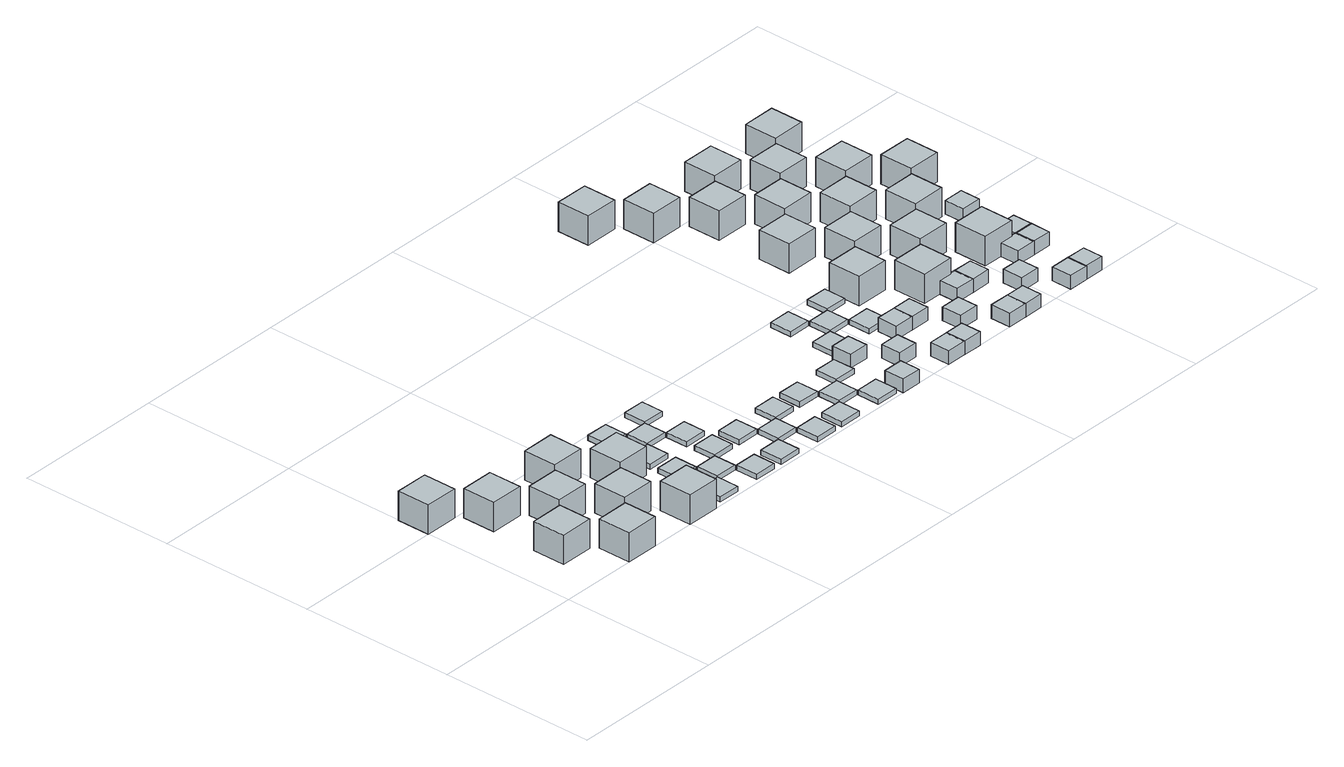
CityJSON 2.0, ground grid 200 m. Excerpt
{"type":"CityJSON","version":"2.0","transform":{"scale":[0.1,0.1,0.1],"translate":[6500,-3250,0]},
"CityObjects":{
"object1":{"type":"GenericCityObject","geometry":[{"type":"Solid","lod":"1","boundaries":[[[[0,1,2,3]],[[4,5,1,0]],[[5,6,2,1]],[[6,7,3,2]],[[7,4,0,3]],[[7,6,5,4]]]]}]},
"object2":{"type":"GenericCityObject","geometry":[{"type":"Solid","lod":"1","boundaries":[[[[8,9,10,11]],[[12,13,9,8]],[[13,14,10,9]],[[14,15,11,10]],[[15,12,8,11]],[[15,14,13,12]]]]}]},
"object3":{"type":"GenericCityObject","geometry":[{"type":"Solid","lod":"1","boundaries":[[[[16,17,18,19]],[[20,21,17,16]],[[21,22,18,17]],[[22,23,19,18]],[[23,20,16,19]],[[23,22,21,20]]]]}]},
"object4":{"type":"GenericCityObject","geometry":[{"type":"Solid","lod":"1","boundaries":[[[[24,25,26,27]],[[28,29,25,24]],[[29,30,26,25]],[[30,31,27,26]],[[31,28,24,27]],[[31,30,29,28]]]]}]},
"object5":{"type":"GenericCityObject","geometry":[{"type":"Solid","lod":"1","boundaries":[[[[32,33,34,35]],[[36,37,33,32]],[[37,38,34,33]],[[38,39,35,34]],[[39,36,32,35]],[[39,38,37,36]]]]}]},
"object6":{"type":"GenericCityObject","geometry":[{"type":"Solid","lod":"1","boundaries":[[[[40,41,42,43]],[[44,45,41,40]],[[45,46,42,41]],[[46,47,43,42]],[[47,44,40,43]],[[47,46,45,44]]]]}]},
"object7":{"type":"GenericCityObject","geometry":[{"type":"Solid","lod":"1","boundaries":[[[[48,49,50,51]],[[52,53,49,48]],[[53,54,50,49]],[[54,55,51,50]],[[55,52,48,51]],[[55,54,53,52]]]]}]},
"object8":{"type":"GenericCityObject","geometry":[{"type":"Solid","lod":"1","boundaries":[[[[56,57,58,59]],[[60,61,57,56]],[[61,62,58,57]],[[62,63,59,58]],[[63,60,56,59]],[[63,62,61,60]]]]}]},
"object9":{"type":"GenericCityObject","geometry":[{"type":"Solid","lod":"1","boundaries":[[[[64,65,66,67]],[[68,69,65,64]],[[69,70,66,65]],[[70,71,67,66]],[[71,68,64,67]],[[71,70,69,68]]]]}]},
"object10":{"type":"GenericCityObject","geometry":[{"type":"Solid","lod":"1","boundaries":[[[[72,73,74,75]],[[76,77,73,72]],[[77,78,74,73]],[[78,79,75,74]],[[79,76,72,75]],[[79,78,77,76]]]]}]},
"object11":{"type":"GenericCityObject","geometry":[{"type":"Solid","lod":"1","boundaries":[[[[80,81,82,83]],[[84,85,81,80]],[[85,86,82,81]],[[86,87,83,82]],[[87,84,80,83]],[[87,86,85,84]]]]}]},
"object12":{"type":"GenericCityObject","geometry":[{"type":"Solid","lod":"1","boundaries":[[[[88,89,90,91]],[[92,93,89,88]],[[93,94,90,89]],[[94,95,91,90]],[[95,92,88,91]],[[95,94,93,92]]]]}]},
"object13":{"type":"GenericCityObject","geometry":[{"type":"Solid","lod":"1","boundaries":[[[[96,97,98,99]],[[100,101,97,96]],[[101,102,98,97]],[[102,103,99,98]],[[103,100,96,99]],[[103,102,101,100]]]]}]},
"object14":{"type":"GenericCityObject","geometry":[{"type":"Solid","lod":"1","boundaries":[[[[104,105,106,107]],[[108,109,105,104]],[[109,110,106,105]],[[110,111,107,106]],[[111,108,104,107]],[[111,110,109,108]]]]}]},
"object15":{"type":"GenericCityObject","geometry":[{"type":"Solid","lod":"1","boundaries":[[[[112,113,114,115]],[[116,117,113,112]],[[117,118,114,113]],[[118,119,115,114]],[[119,116,112,115]],[[119,118,117,116]]]]}]},
"object16":{"type":"GenericCityObject","geometry":[{"type":"Solid","lod":"1","boundaries":[[[[120,121,122,123]],[[124,125,121,120]],[[125,126,122,121]],[[126,127,123,122]],[[127,124,120,123]],[[127,126,125,124]]]]}]},
"object17":{"type":"GenericCityObject","geometry":[{"type":"Solid","lod":"1","boundaries":[[[[128,129,130,131]],[[132,133,129,128]],[[133,134,130,129]],[[134,135,131,130]],[[135,132,128,131]],[[135,134,133,132]]]]}]},
"object18":{"type":"GenericCityObject","geometry":[{"type":"Solid","lod":"1","boundaries":[[[[136,137,138,139]],[[140,141,137,136]],[[141,142,138,137]],[[142,143,139,138]],[[143,140,136,139]],[[143,142,141,140]]]]}]},
"object19":{"type":"GenericCityObject","geometry":[{"type":"Solid","lod":"1","boundaries":[[[[144,145,146,147]],[[148,149,145,144]],[[149,150,146,145]],[[150,151,147,146]],[[151,148,144,147]],[[151,150,149,148]]]]}]},
"object20":{"type":"GenericCityObject","geometry":[{"type":"Solid","lod":"1","boundaries":[[[[152,153,154,155]],[[156,157,153,152]],[[157,158,154,153]],[[158,159,155,154]],[[159,156,152,155]],[[159,158,157,156]]]]}]},
"object21":{"type":"GenericCityObject","geometry":[{"type":"Solid","lod":"1","boundaries":[[[[160,161,162,163]],[[164,165,161,160]],[[165,166,162,161]],[[166,167,163,162]],[[167,164,160,163]],[[167,166,165,164]]]]}]},
"object22":{"type":"GenericCityObject","geometry":[{"type":"Solid","lod":"1","boundaries":[[[[168,169,170,171]],[[172,173,169,168]],[[173,174,170,169]],[[174,175,171,170]],[[175,172,168,171]],[[175,174,173,172]]]]}]},
"object23":{"type":"GenericCityObject","geometry":[{"type":"Solid","lod":"1","boundaries":[[[[176,177,178,179]],[[180,181,177,176]],[[181,182,178,177]],[[182,183,179,178]],[[183,180,176,179]],[[183,182,181,180]]]]}]},
"object24":{"type":"GenericCityObject","geometry":[{"type":"Solid","lod":"1","boundaries":[[[[184,185,186,187]],[[188,189,185,184]],[[189,190,186,185]],[[190,191,187,186]],[[191,188,184,187]],[[191,190,189,188]]]]}]},
"object25":{"type":"GenericCityObject","geometry":[{"type":"Solid","lod":"1","boundaries":[[[[192,193,194,195]],[[196,197,193,192]],[[197,198,194,193]],[[198,199,195,194]],[[199,196,192,195]],[[199,198,197,196]]]]}]},
"object26":{"type":"GenericCityObject","geometry":[{"type":"Solid","lod":"1","boundaries":[[[[200,201,202,203]],[[204,205,201,200]],[[205,206,202,201]],[[206,207,203,202]],[[207,204,200,203]],[[207,206,205,204]]]]}]},
"object27":{"type":"GenericCityObject","geometry":[{"type":"Solid","lod":"1","boundaries":[[[[208,209,210,211]],[[212,213,209,208]],[[213,214,210,209]],[[214,215,211,210]],[[215,212,208,211]],[[215,214,213,212]]]]}]},
"object28":{"type":"GenericCityObject","geometry":[{"type":"Solid","lod":"1","boundaries":[[[[216,217,218,219]],[[220,221,217,216]],[[221,222,218,217]],[[222,223,219,218]],[[223,220,216,219]],[[223,222,221,220]]]]}]},
"object29":{"type":"GenericCityObject","geometry":[{"type":"Solid","lod":"1","boundaries":[[[[224,225,226,227]],[[228,229,225,224]],[[229,230,226,225]],[[230,231,227,226]],[[231,228,224,227]],[[231,230,229,228]]]]}]},
"object30":{"type":"GenericCityObject","geometry":[{"type":"Solid","lod":"1","boundaries":[[[[232,233,234,235]],[[236,237,233,232]],[[237,238,234,233]],[[238,239,235,234]],[[239,236,232,235]],[[239,238,237,236]]]]}]},
"object31":{"type":"GenericCityObject","geometry":[{"type":"Solid","lod":"1","boundaries":[[[[240,241,242,243]],[[244,245,241,240]],[[245,246,242,241]],[[246,247,243,242]],[[247,244,240,243]],[[247,246,245,244]]]]}]},
"object32":{"type":"GenericCityObject","geometry":[{"type":"Solid","lod":"1","boundaries":[[[[248,249,250,251]],[[252,253,249,248]],[[253,254,250,249]],[[254,255,251,250]],[[255,252,248,251]],[[255,254,253,252]]]]}]},
"object33":{"type":"GenericCityObject","geometry":[{"type":"Solid","lod":"1","boundaries":[[[[256,257,258,259]],[[260,261,257,256]],[[261,262,258,257]],[[262,263,259,258]],[[263,260,256,259]],[[263,262,261,260]]]]}]},
"object34":{"type":"GenericCityObject","geometry":[{"type":"Solid","lod":"1","boundaries":[[[[264,265,266,267]],[[268,269,265,264]],[[269,270,266,265]],[[270,271,267,266]],[[271,268,264,267]],[[271,270,269,268]]]]}]},
"object35":{"type":"GenericCityObject","geometry":[{"type":"Solid","lod":"1","boundaries":[[[[272,273,274,275]],[[276,277,273,272]],[[277,278,274,273]],[[278,279,275,274]],[[279,276,272,275]],[[279,278,277,276]]]]}]},
"object36":{"type":"GenericCityObject","geometry":[{"type":"Solid","lod":"1","boundaries":[[[[280,281,282,283]],[[284,285,281,280]],[[285,286,282,281]],[[286,287,283,282]],[[287,284,280,283]],[[287,286,285,284]]]]}]},
"object37":{"type":"GenericCityObject","geometry":[{"type":"Solid","lod":"1","boundaries":[[[[288,289,290,291]],[[292,293,289,288]],[[293,294,290,289]],[[294,295,291,290]],[[295,292,288,291]],[[295,294,293,292]]]]}]},
"object38":{"type":"GenericCityObject","geometry":[{"type":"Solid","lod":"1","boundaries":[[[[296,297,298,299]],[[300,301,297,296]],[[301,302,298,297]],[[302,303,299,298]],[[303,300,296,299]],[[303,302,301,300]]]]}]},
"object39":{"type":"GenericCityObject","geometry":[{"type":"Solid","lod":"1","boundaries":[[[[304,305,306,307]],[[308,309,305,304]],[[309,310,306,305]],[[310,311,307,306]],[[311,308,304,307]],[[311,310,309,308]]]]}]},
"object40":{"type":"GenericCityObject","geometry":[{"type":"Solid","lod":"1","boundaries":[[[[312,313,314,315]],[[316,317,313,312]],[[317,318,314,313]],[[318,319,315,314]],[[319,316,312,315]],[[319,318,317,316]]]]}]},
"object41":{"type":"GenericCityObject","geometry":[{"type":"Solid","lod":"1","boundaries":[[[[320,321,322,323]],[[324,325,321,320]],[[325,326,322,321]],[[326,327,323,322]],[[327,324,320,323]],[[327,326,325,324]]]]}]},
"object42":{"type":"GenericCityObject","geometry":[{"type":"Solid","lod":"1","boundaries":[[[[328,329,330,331]],[[332,333,329,328]],[[333,334,330,329]],[[334,335,331,330]],[[335,332,328,331]],[[335,334,333,332]]]]}]},
"object43":{"type":"GenericCityObject","geometry":[{"type":"Solid","lod":"1","boundaries":[[[[336,337,338,339]],[[340,341,337,336]],[[341,342,338,337]],[[342,343,339,338]],[[343,340,336,339]],[[343,342,341,340]]]]}]},
"object44":{"type":"GenericCityObject","geometry":[{"type":"Solid","lod":"1","boundaries":[[[[344,345,346,347]],[[348,349,345,344]],[[349,350,346,345]],[[350,351,347,346]],[[351,348,344,347]],[[351,350,349,348]]]]}]},
"object45":{"type":"GenericCityObject","geometry":[{"type":"Solid","lod":"1","boundaries":[[[[352,353,354,355]],[[356,357,353,352]],[[357,358,354,353]],[[358,359,355,354]],[[359,356,352,355]],[[359,358,357,356]]]]}]},
"object46":{"type":"GenericCityObject","geometry":[{"type":"Solid","lod":"1","boundaries":[[[[360,361,362,363]],[[364,365,361,360]],[[365,366,362,361]],[[366,367,363,362]],[[367,364,360,363]],[[367,366,365,364]]]]}]},
"object47":{"type":"GenericCityObject","geometry":[{"type":"Solid","lod":"1","boundaries":[[[[368,369,370,371]],[[372,373,369,368]],[[373,374,370,369]],[[374,375,371,370]],[[375,372,368,371]],[[375,374,373,372]]]]}]},
"object48":{"type":"GenericCityObject","geometry":[{"type":"Solid","lod":"1","boundaries":[[[[376,377,378,379]],[[380,381,377,376]],[[381,382,378,377]],[[382,383,379,378]],[[383,380,376,379]],[[383,382,381,380]]]]}]},
"object49":{"type":"GenericCityObject","geometry":[{"type":"Solid","lod":"1","boundaries":[[[[384,385,386,387]],[[388,389,385,384]],[[389,390,386,385]],[[390,391,387,386]],[[391,388,384,387]],[[391,390,389,388]]]]}]},
"object50":{"type":"GenericCityObject","geometry":[{"type":"Solid","lod":"1","boundaries":[[[[392,393,394,395]],[[396,397,393,392]],[[397,398,394,393]],[[398,399,395,394]],[[399,396,392,395]],[[399,398,397,396]]]]}]},
"object51":{"type":"GenericCityObject","geometry":[{"type":"Solid","lod":"1","boundaries":[[[[400,401,402,403]],[[404,405,401,400]],[[405,406,402,401]],[[406,407,403,402]],[[407,404,400,403]],[[407,406,405,404]]]]}]},
"object52":{"type":"GenericCityObject","geometry":[{"type":"Solid","lod":"1","boundaries":[[[[408,409,410,411]],[[412,413,409,408]],[[413,414,410,409]],[[414,415,411,410]],[[415,412,408,411]],[[415,414,413,412]]]]}]},
"object53":{"type":"GenericCityObject","geometry":[{"type":"Solid","lod":"1","boundaries":[[[[416,417,418,419]],[[420,421,417,416]],[[421,422,418,417]],[[422,423,419,418]],[[423,420,416,419]],[[423,422,421,420]]]]}]},
"object54":{"type":"GenericCityObject","geometry":[{"type":"Solid","lod":"1","boundaries":[[[[424,425,426,427]],[[428,429,425,424]],[[429,430,426,425]],[[430,431,427,426]],[[431,428,424,427]],[[431,430,429,428]]]]}]},
"object55":{"type":"GenericCityObject","geometry":[{"type":"Solid","lod":"1","boundaries":[[[[432,433,434,435]],[[436,437,433,432]],[[437,438,434,433]],[[438,439,435,434]],[[439,436,432,435]],[[439,438,437,436]]]]}]},
"object56":{"type":"GenericCityObject","geometry":[{"type":"Solid","lod":"1","boundaries":[[[[440,441,442,443]],[[444,445,441,440]],[[445,446,442,441]],[[446,447,443,442]],[[447,444,440,443]],[[447,446,445,444]]]]}]},
"object57":{"type":"GenericCityObject","geometry":[{"type":"Solid","lod":"1","boundaries":[[[[448,449,450,451]],[[452,453,449,448]],[[453,454,450,449]],[[454,455,451,450]],[[455,452,448,451]],[[455,454,453,452]]]]}]},
"object58":{"type":"GenericCityObject","geometry":[{"type":"Solid","lod":"1","boundaries":[[[[456,457,458,459]],[[460,461,457,456]],[[461,462,458,457]],[[462,463,459,458]],[[463,460,456,459]],[[463,462,461,460]]]]}]},
"object59":{"type":"GenericCityObject","geometry":[{"type":"Solid","lod":"1","boundaries":[[[[464,465,466,467]],[[468,469,465,464]],[[469,470,466,465]],[[470,471,467,466]],[[471,468,464,467]],[[471,470,469,468]]]]}]},
"object60":{"type":"GenericCityObject","geometry":[{"type":"Solid","lod":"1","boundaries":[[[[472,473,474,475]],[[476,477,473,472]],[[477,478,474,473]],[[478,479,475,474]],[[479,476,472,475]],[[479,478,477,476]]]]}]},
"object61":{"type":"GenericCityObject","geometry":[{"type":"Solid","lod":"1","boundaries":[[[[480,481,482,483]],[[484,485,481,480]],[[485,486,482,481]],[[486,487,483,482]],[[487,484,480,483]],[[487,486,485,484]]]]}]},
"object62":{"type":"GenericCityObject","geometry":[{"type":"Solid","lod":"1","boundaries":[[[[488,489,490,491]],[[492,493,489,488]],[[493,494,490,489]],[[494,495,491,490]],[[495,492,488,491]],[[495,494,493,492]]]]}]},
"object63":{"type":"GenericCityObject","geometry":[{"type":"Solid","lod":"1","boundaries":[[[[496,497,498,499]],[[500,501,497,496]],[[501,502,498,497]],[[502,503,499,498]],[[503,500,496,499]],[[503,502,501,500]]]]}]},
"object64":{"type":"GenericCityObject","geometry":[{"type":"Solid","lod":"1","boundaries":[[[[504,505,506,507]],[[508,509,505,504]],[[509,510,506,505]],[[510,511,507,506]],[[511,508,504,507]],[[511,510,509,508]]]]}]},
"object65":{"type":"GenericCityObject","geometry":[{"type":"Solid","lod":"1","boundaries":[[[[512,513,514,515]],[[516,517,513,512]],[[517,518,514,513]],[[518,519,515,514]],[[519,516,512,515]],[[519,518,517,516]]]]}]},
"object66":{"type":"GenericCityObject","geometry":[{"type":"Solid","lod":"1","boundaries":[[[[520,521,522,523]],[[524,525,521,520]],[[525,526,522,521]],[[526,527,523,522]],[[527,524,520,523]],[[527,526,525,524]]]]}]},
"object67":{"type":"GenericCityObject","geometry":[{"type":"Solid","lod":"1","boundaries":[[[[528,529,530,531]],[[532,533,529,528]],[[533,534,530,529]],[[534,535,531,530]],[[535,532,528,531]],[[535,534,533,532]]]]}]},
"object68":{"type":"GenericCityObject","geometry":[{"type":"Solid","lod":"1","boundaries":[[[[536,537,538,539]],[[540,541,537,536]],[[541,542,538,537]],[[542,543,539,538]],[[543,540,536,539]],[[543,542,541,540]]]]}]},
"object69":{"type":"GenericCityObject","geometry":[{"type":"Solid","lod":"1","boundaries":[[[[544,545,546,547]],[[548,549,545,544]],[[549,550,546,545]],[[550,551,547,546]],[[551,548,544,547]],[[551,550,549,548]]]]}]},
"object70":{"type":"GenericCityObject","geometry":[{"type":"Solid","lod":"1","boundaries":[[[[552,553,554,555]],[[556,557,553,552]],[[557,558,554,553]],[[558,559,555,554]],[[559,556,552,555]],[[559,558,557,556]]]]}]}
},
"vertices":[
[0,2000,0],[429,2000,0],[429,2429,0],[0,2429,0],[0,2000,375],[429,2000,375],[429,2429,375],[0,2429,375],
[500,500,0],[929,500,0],[929,929,0],[500,929,0],[500,500,375],[929,500,375],[929,929,375],[500,929,375],
[500,1500,0],[929,1500,0],[929,1929,0],[500,1929,0],[500,1500,375],[929,1500,375],[929,1929,375],[500,1929,375],
[1000,0,0],[1429,0,0],[1429,429,0],[1000,429,0],[1000,0,375],[1429,0,375],[1429,429,375],[1000,429,375],
[1000,1000,0],[1429,1000,0],[1429,1429,0],[1000,1429,0],[1000,1000,375],[1429,1000,375],[1429,1429,375],[1000,1429,375],
[1500,500,0],[1929,500,0],[1929,929,0],[1500,929,0],[1500,500,375],[1929,500,375],[1929,929,375],[1500,929,375],
[1500,1500,0],[1929,1500,0],[1929,1929,0],[1500,1929,0],[1500,1500,375],[1929,1500,375],[1929,1929,375],[1500,1929,375],
[2000,0,0],[2429,0,0],[2429,429,0],[2000,429,0],[2000,0,375],[2429,0,375],[2429,429,375],[2000,429,375],
[2000,1000,0],[2429,1000,0],[2429,1429,0],[2000,1429,0],[2000,1000,375],[2429,1000,375],[2429,1429,375],[2000,1429,375],
[2550,50,0],[2839,50,0],[2839,339,0],[2550,339,0],[2550,50,65],[2839,50,65],[2839,339,65],[2550,339,65],
[2550,650,0],[2839,650,0],[2839,939,0],[2550,939,0],[2550,650,65],[2839,650,65],[2839,939,65],[2550,939,65],
[2550,1050,0],[2839,1050,0],[2839,1339,0],[2550,1339,0],[2550,1050,65],[2839,1050,65],[2839,1339,65],[2550,1339,65],
[2850,350,0],[3139,350,0],[3139,639,0],[2850,639,0],[2850,350,65],[3139,350,65],[3139,639,65],[2850,639,65],
[2550,1650,0],[2839,1650,0],[2839,1939,0],[2550,1939,0],[2550,1650,65],[2839,1650,65],[2839,1939,65],[2550,1939,65],
[3150,50,0],[3439,50,0],[3439,339,0],[3150,339,0],[3150,50,65],[3439,50,65],[3439,339,65],[3150,339,65],
[2850,1350,0],[3139,1350,0],[3139,1639,0],[2850,1639,0],[2850,1350,65],[3139,1350,65],[3139,1639,65],[2850,1639,65],
[3150,650,0],[3439,650,0],[3439,939,0],[3150,939,0],[3150,650,65],[3439,650,65],[3439,939,65],[3150,939,65],
[3150,1050,0],[3439,1050,0],[3439,1339,0],[3150,1339,0],[3150,1050,65],[3439,1050,65],[3439,1339,65],[3150,1339,65],
[3550,50,0],[3839,50,0],[3839,339,0],[3550,339,0],[3550,50,65],[3839,50,65],[3839,339,65],[3550,339,65],
[3150,1650,0],[3439,1650,0],[3439,1939,0],[3150,1939,0],[3150,1650,65],[3439,1650,65],[3439,1939,65],[3150,1939,65],
[3550,650,0],[3839,650,0],[3839,939,0],[3550,939,0],[3550,650,65],[3839,650,65],[3839,939,65],[3550,939,65],
[3850,350,0],[4139,350,0],[4139,639,0],[3850,639,0],[3850,350,65],[4139,350,65],[4139,639,65],[3850,639,65],
[4150,50,0],[4439,50,0],[4439,339,0],[4150,339,0],[4150,50,65],[4439,50,65],[4439,339,65],[4150,339,65],
[4150,650,0],[4439,650,0],[4439,939,0],[4150,939,0],[4150,650,65],[4439,650,65],[4439,939,65],[4150,939,65],
[4550,50,0],[4839,50,0],[4839,339,0],[4550,339,0],[4550,50,65],[4839,50,65],[4839,339,65],[4550,339,65],
[4550,650,0],[4839,650,0],[4839,939,0],[4550,939,0],[4550,650,65],[4839,650,65],[4839,939,65],[4550,939,65],
[4850,350,0],[5139,350,0],[5139,639,0],[4850,639,0],[4850,350,65],[5139,350,65],[5139,639,65],[4850,639,65],
[5150,50,0],[5439,50,0],[5439,339,0],[5150,339,0],[5150,50,65],[5439,50,65],[5439,339,65],[5150,339,65],
[5150,650,0],[5439,650,0],[5439,939,0],[5150,939,0],[5150,650,65],[5439,650,65],[5439,939,65],[5150,939,65],
[5500,0,0],[5762,0,0],[5762,262,0],[5500,262,0],[5500,0,175],[5762,0,175],[5762,262,175],[5500,262,175],
[5500,750,0],[5762,750,0],[5762,1012,0],[5500,1012,0],[5500,750,175],[5762,750,175],[5762,1012,175],[5500,1012,175],
[5550,1050,0],[5839,1050,0],[5839,1339,0],[5550,1339,0],[5550,1050,65],[5839,1050,65],[5839,1339,65],[5550,1339,65],
[5870,370,0],[6132,370,0],[6132,632,0],[5870,632,0],[5870,370,175],[6132,370,175],[6132,632,175],[5870,632,175],
[5550,1650,0],[5839,1650,0],[5839,1939,0],[5550,1939,0],[5550,1650,65],[5839,1650,65],[5839,1939,65],[5550,1939,65],
[6250,0,0],[6512,0,0],[6512,262,0],[6250,262,0],[6250,0,175],[6512,0,175],[6512,262,175],[6250,262,175],
[5850,1350,0],[6139,1350,0],[6139,1639,0],[5850,1639,0],[5850,1350,65],[6139,1350,65],[6139,1639,65],[5850,1639,65],
[6250,750,0],[6512,750,0],[6512,1012,0],[6250,1012,0],[6250,750,175],[6512,750,175],[6512,1012,175],[6250,1012,175],
[6150,1050,0],[6439,1050,0],[6439,1339,0],[6150,1339,0],[6150,1050,65],[6439,1050,65],[6439,1339,65],[6150,1339,65],
[6500,0,0],[6762,0,0],[6762,262,0],[6500,262,0],[6500,0,175],[6762,0,175],[6762,262,175],[6500,262,175],
[6150,1650,0],[6439,1650,0],[6439,1939,0],[6150,1939,0],[6150,1650,65],[6439,1650,65],[6439,1939,65],[6150,1939,65],
[6500,750,0],[6762,750,0],[6762,1012,0],[6500,1012,0],[6500,750,175],[6762,750,175],[6762,1012,175],[6500,1012,175],
[5500,4500,0],[5929,4500,0],[5929,4929,0],[5500,4929,0],[5500,4500,375],[5929,4500,375],[5929,4929,375],[5500,4929,375],
[6870,370,0],[7132,370,0],[7132,632,0],[6870,632,0],[6870,370,175],[7132,370,175],[7132,632,175],[6870,632,175],
[6500,1500,0],[6929,1500,0],[6929,1929,0],[6500,1929,0],[6500,1500,375],[6929,1500,375],[6929,1929,375],[6500,1929,375],
[7250,0,0],[7512,0,0],[7512,262,0],[7250,262,0],[7250,0,175],[7512,0,175],[7512,262,175],[7250,262,175],
[6000,4000,0],[6429,4000,0],[6429,4429,0],[6000,4429,0],[6000,4000,375],[6429,4000,375],[6429,4429,375],[6000,4429,375],
[6500,2500,0],[6929,2500,0],[6929,2929,0],[6500,2929,0],[6500,2500,375],[6929,2500,375],[6929,2929,375],[6500,2929,375],
[7000,1000,0],[7429,1000,0],[7429,1429,0],[7000,1429,0],[7000,1000,375],[7429,1000,375],[7429,1429,375],[7000,1429,375],
[7250,750,0],[7512,750,0],[7512,1012,0],[7250,1012,0],[7250,750,175],[7512,750,175],[7512,1012,175],[7250,1012,175],
[7500,0,0],[7762,0,0],[7762,262,0],[7500,262,0],[7500,0,175],[7762,0,175],[7762,262,175],[7500,262,175],
[6500,3500,0],[6929,3500,0],[6929,3929,0],[6500,3929,0],[6500,3500,375],[6929,3500,375],[6929,3929,375],[6500,3929,375],
[7000,2000,0],[7429,2000,0],[7429,2429,0],[7000,2429,0],[7000,2000,375],[7429,2000,375],[7429,2429,375],[7000,2429,375],
[7500,750,0],[7762,750,0],[7762,1012,0],[7500,1012,0],[7500,750,175],[7762,750,175],[7762,1012,175],[7500,1012,175],
[7870,370,0],[8132,370,0],[8132,632,0],[7870,632,0],[7870,370,175],[8132,370,175],[8132,632,175],[7870,632,175],
[7000,3000,0],[7429,3000,0],[7429,3429,0],[7000,3429,0],[7000,3000,375],[7429,3000,375],[7429,3429,375],[7000,3429,375],
[7500,1500,0],[7929,1500,0],[7929,1929,0],[7500,1929,0],[7500,1500,375],[7929,1500,375],[7929,1929,375],[7500,1929,375],
[8250,0,0],[8512,0,0],[8512,262,0],[8250,262,0],[8250,0,175],[8512,0,175],[8512,262,175],[8250,262,175],
[7000,4000,0],[7429,4000,0],[7429,4429,0],[7000,4429,0],[7000,4000,375],[7429,4000,375],[7429,4429,375],[7000,4429,375],
[7500,2500,0],[7929,2500,0],[7929,2929,0],[7500,2929,0],[7500,2500,375],[7929,2500,375],[7929,2929,375],[7500,2929,375],
[8000,1000,0],[8429,1000,0],[8429,1429,0],[8000,1429,0],[8000,1000,375],[8429,1000,375],[8429,1429,375],[8000,1429,375],
[8250,750,0],[8512,750,0],[8512,1012,0],[8250,1012,0],[8250,750,175],[8512,750,175],[8512,1012,175],[8250,1012,175],
[8500,0,0],[8762,0,0],[8762,262,0],[8500,262,0],[8500,0,175],[8762,0,175],[8762,262,175],[8500,262,175],
[7500,3500,0],[7929,3500,0],[7929,3929,0],[7500,3929,0],[7500,3500,375],[7929,3500,375],[7929,3929,375],[7500,3929,375],
[8000,2000,0],[8429,2000,0],[8429,2429,0],[8000,2429,0],[8000,2000,375],[8429,2000,375],[8429,2429,375],[8000,2429,375],
[8500,750,0],[8762,750,0],[8762,1012,0],[8500,1012,0],[8500,750,175],[8762,750,175],[8762,1012,175],[8500,1012,175],
[8500,1000,0],[8762,1000,0],[8762,1262,0],[8500,1262,0],[8500,1000,175],[8762,1000,175],[8762,1262,175],[8500,1262,175],
[8000,3000,0],[8429,3000,0],[8429,3429,0],[8000,3429,0],[8000,3000,375],[8429,3000,375],[8429,3429,375],[8000,3429,375],
[8500,1750,0],[8762,1750,0],[8762,2012,0],[8500,2012,0],[8500,1750,175],[8762,1750,175],[8762,2012,175],[8500,2012,175],
[8000,4000,0],[8429,4000,0],[8429,4429,0],[8000,4429,0],[8000,4000,375],[8429,4000,375],[8429,4429,375],[8000,4429,375],
[8500,2500,0],[8929,2500,0],[8929,2929,0],[8500,2929,0],[8500,2500,375],[8929,2500,375],[8929,2929,375],[8500,2929,375]
]}
